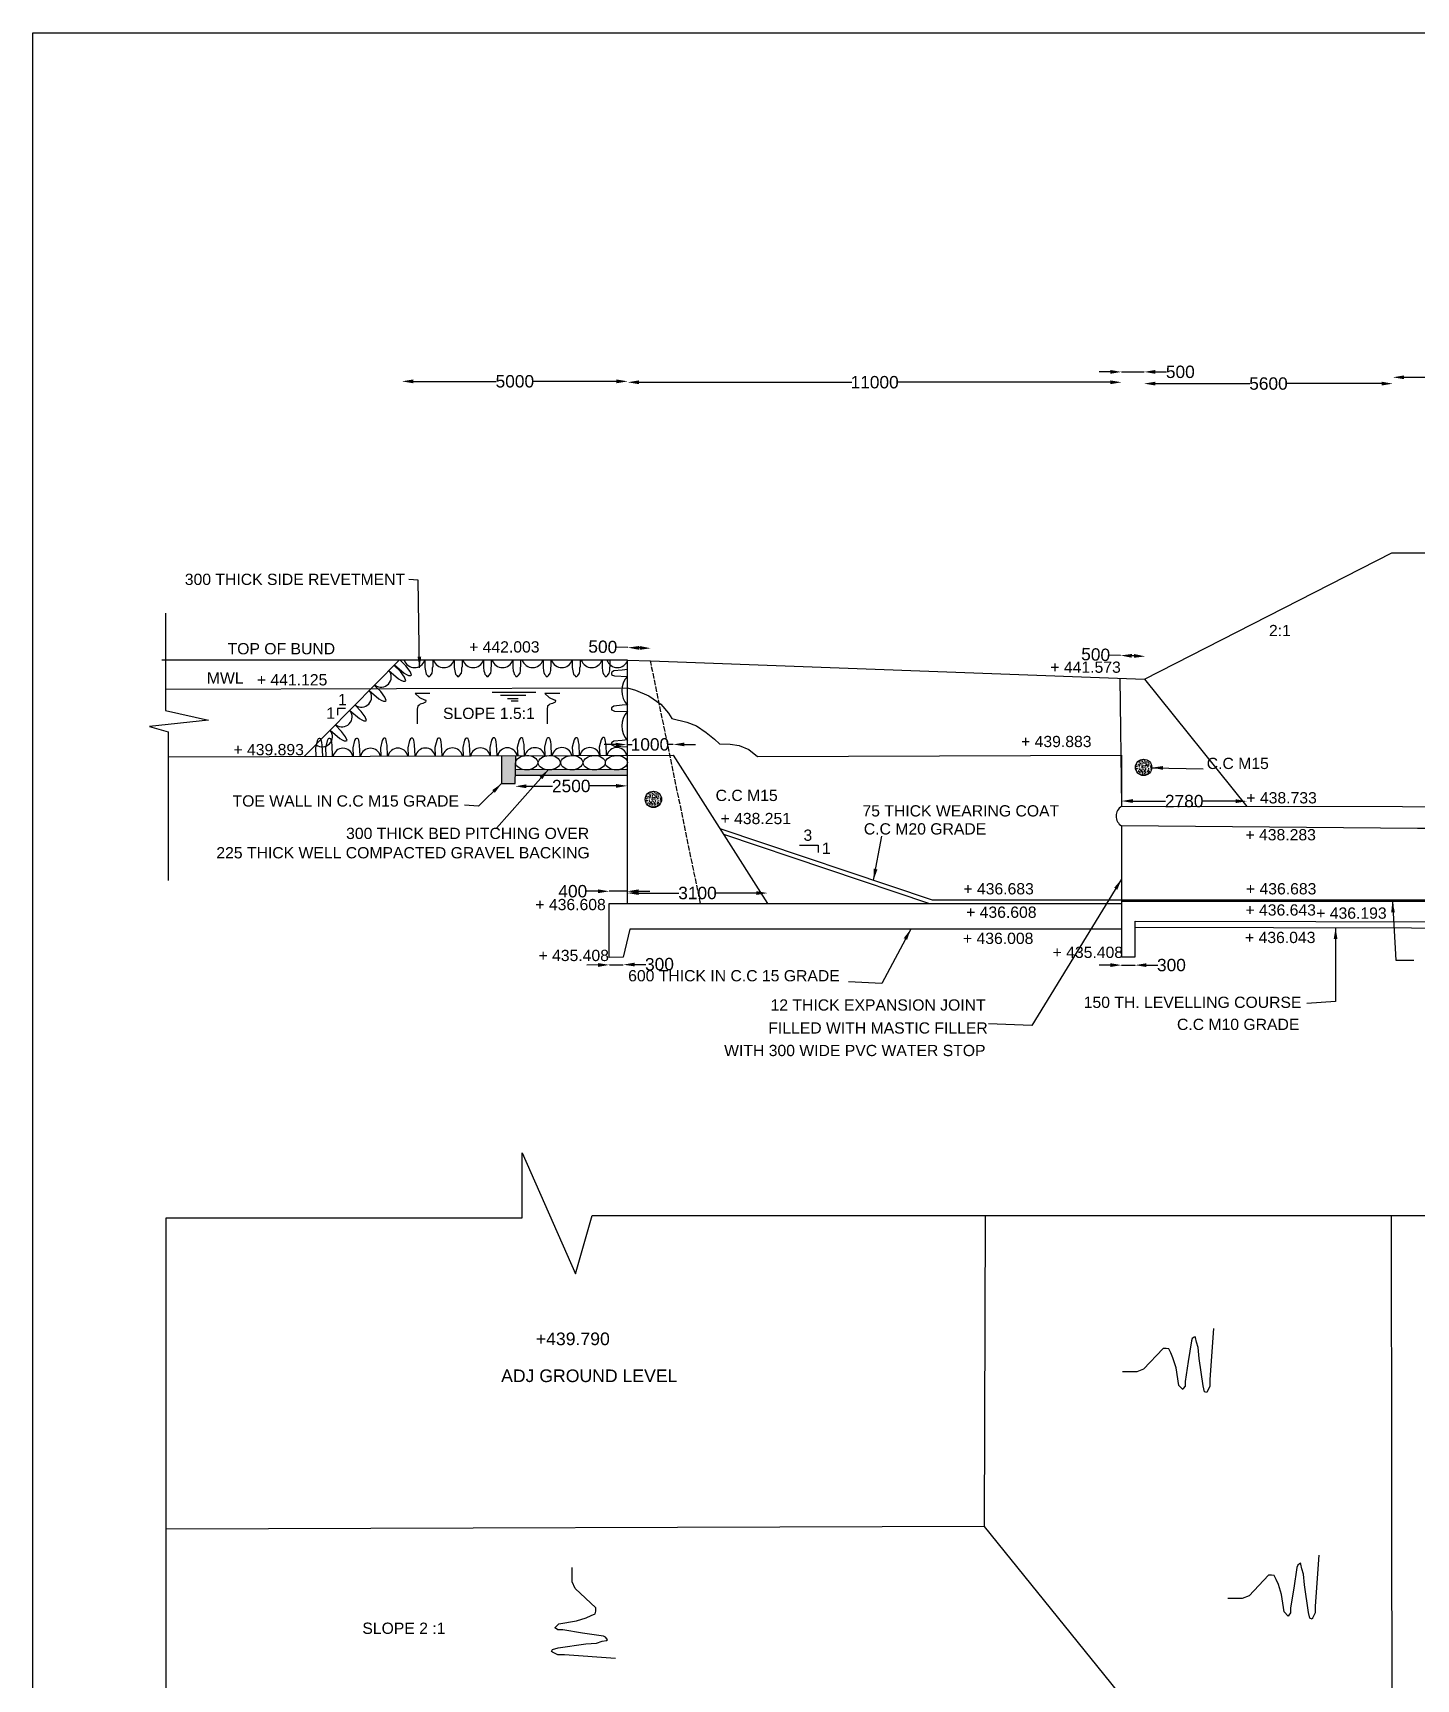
# Model space of a CAD drawing. Header units: millimetres. Extents: x 840 to 122466, y 1390 to 86476.
# Drawn here: x 840 to 31536, y 49930 to 86476 of the extents above; entities that cross this region are included whole.
import ezdxf

# ---------------------------------------------------------------- set-up
doc = ezdxf.new("R2010")
doc.units = ezdxf.units.MM
doc.linetypes.add('ACAD_ISO02W100', pattern=[15, 12, -3])
for name, color, linetype in [('DIM', 7, 'Continuous'), ('DWG', 7, 'Continuous'), ('TXT', 7, 'Continuous')]:
    doc.layers.add(name, color=color, linetype=linetype)
doc.styles.get("Standard").update_dxf_attribs({"font": 'ARIAL.TTF'})
doc.dimstyles.new('ISO-25', dxfattribs={"dimtxt": 275, "dimasz": 250, "dimexe": 1.25, "dimexo": 0.625, "dimtad": 0, "dimdec": 0, "dimtxsty": 'Standard', "dimcen": 2.5, "dimse1": 1, "dimse2": 1, "dimadec": 0, "dimazin": 0, "dimtfac": 1, "dimtdec": 0, "dimtmove": 0, "dimatfit": 3, "dimfxl": 0, "dimarcsym": 0})

# ---------------------------------------------------------------- blocks, each defined once
blk = doc.blocks.new('*D1')
at = {"layer": 'Defpoints', "color": 0, "transparency": 16777216}
for p in [(14040, 72830), (14032, 72547), (14545, 72532)]:
    blk.add_point(p, dxfattribs=at)
at = {"layer": 'DIM', "color": 0, "lineweight": -2, "transparency": 16777216}
for p, q in [((14040, 72830), (13790, 72837)), ((14304, 72822), (14290, 72822))]:
    blk.add_line(p, q, dxfattribs=at)
at = {"layer": 'DIM', "color": 0, "transparency": 16777216}
for points in [[(14291, 72864), (14289, 72781), (14040, 72830)], [(14305, 72864), (14302, 72780), (14554, 72815)]]:
    blk.add_solid(points, dxfattribs=at)
at = {"layer": 'DIM', "color": 0, "transparency": 16777216, "insert": (13487, 72846), "char_height": 275, "attachment_point": 5, "rotation": 358.3014}
blk.add_mtext('500', dxfattribs=at)
blk = doc.blocks.new('*D2')
at = {"layer": 'Defpoints', "color": 0, "transparency": 16777216}
for p in [(15047, 70680), (14020, 70437), (15048, 70440)]:
    blk.add_point(p, dxfattribs=at)
at = {"layer": 'DIM', "color": 0, "lineweight": -2, "transparency": 16777216}
for p, q in [((13769, 70676), (13519, 70675)), ((14019, 70677), (14136, 70677)), ((15047, 70680), (14931, 70679)), ((15297, 70680), (15547, 70681))]:
    blk.add_line(p, q, dxfattribs=at)
at = {"layer": 'DIM', "color": 0, "transparency": 16777216}
for points in [[(13769, 70718), (13769, 70634), (14019, 70677)], [(15297, 70722), (15298, 70639), (15047, 70680)]]:
    blk.add_solid(points, dxfattribs=at)
at = {"layer": 'DIM', "color": 0, "transparency": 16777216, "insert": (14533, 70678), "char_height": 275, "attachment_point": 5, "rotation": 0.1702}
blk.add_mtext('1000', dxfattribs=at)
blk = doc.blocks.new('*D3')
at = {"layer": 'Defpoints', "color": 0, "transparency": 16777216}
for p in [(13631, 67420), (13631, 67147), (14032, 67147)]:
    blk.add_point(p, dxfattribs=at)
at = {"layer": 'DIM', "color": 0, "lineweight": -2, "transparency": 16777216}
for p, q in [((13381, 67420), (13131, 67420)), ((14032, 67420), (13631, 67420)), ((14282, 67420), (14532, 67420))]:
    blk.add_line(p, q, dxfattribs=at)
at = {"layer": 'DIM', "color": 0, "transparency": 16777216}
for points in [[(13381, 67462), (13381, 67378), (13631, 67420)], [(14282, 67462), (14282, 67378), (14032, 67420)]]:
    blk.add_solid(points, dxfattribs=at)
at = {"layer": 'DIM', "color": 0, "transparency": 16777216, "insert": (12821, 67420), "char_height": 275, "attachment_point": 5}
blk.add_mtext('400', dxfattribs=at)
blk = doc.blocks.new('*D4')
at = {"layer": 'Defpoints', "color": 0, "transparency": 16777216}
for p in [(17145, 67380), (14032, 67147), (17145, 67147)]:
    blk.add_point(p, dxfattribs=at)
at = {"layer": 'DIM', "color": 0, "lineweight": -2, "transparency": 16777216}
for p, q in [((14282, 67380), (15178, 67380)), ((16895, 67380), (15999, 67380))]:
    blk.add_line(p, q, dxfattribs=at)
at = {"layer": 'DIM', "color": 0, "transparency": 16777216}
for points in [[(14282, 67422), (14282, 67338), (14032, 67380)], [(16895, 67422), (16895, 67338), (17145, 67380)]]:
    blk.add_solid(points, dxfattribs=at)
at = {"layer": 'DIM', "color": 0, "transparency": 16777216, "insert": (15588, 67380), "char_height": 275, "attachment_point": 5}
blk.add_mtext('3100', dxfattribs=at)
blk = doc.blocks.new('*D5')
at = {"layer": 'Defpoints', "color": 0, "transparency": 16777216}
for p in [(13631, 65949), (13939, 65953), (13941, 65790)]:
    blk.add_point(p, dxfattribs=at)
at = {"layer": 'DIM', "color": 0, "lineweight": -2, "transparency": 16777216}
for p, q in [((13383, 65783), (13133, 65780)), ((13633, 65786), (13941, 65790)), ((14191, 65793), (14441, 65796))]:
    blk.add_line(p, q, dxfattribs=at)
at = {"layer": 'DIM', "color": 0, "transparency": 16777216}
for points in [[(13382, 65825), (13383, 65741), (13633, 65786)], [(14191, 65835), (14192, 65752), (13941, 65790)]]:
    blk.add_solid(points, dxfattribs=at)
at = {"layer": 'DIM', "color": 0, "transparency": 16777216, "insert": (14745, 65800), "char_height": 275, "attachment_point": 5, "rotation": 0.7293}
blk.add_mtext('300', dxfattribs=at)
blk = doc.blocks.new('*D6')
at = {"layer": 'Defpoints', "color": 0, "transparency": 16777216}
for p in [(24978, 72655), (24960, 72151), (25509, 72131)]:
    blk.add_point(p, dxfattribs=at)
at = {"layer": 'DIM', "color": 0, "lineweight": -2, "transparency": 16777216}
for p, q in [((24978, 72655), (24729, 72664)), ((25278, 72644), (25228, 72646))]:
    blk.add_line(p, q, dxfattribs=at)
at = {"layer": 'DIM', "color": 0, "transparency": 16777216}
for points in [[(25230, 72688), (25227, 72604), (24978, 72655)], [(25279, 72686), (25276, 72603), (25527, 72635)]]:
    blk.add_solid(points, dxfattribs=at)
at = {"layer": 'DIM', "color": 0, "transparency": 16777216, "insert": (24425, 72675), "char_height": 275, "attachment_point": 5, "rotation": 357.9029}
blk.add_mtext('500', dxfattribs=at)
blk = doc.blocks.new('*D7')
at = {"layer": 'Defpoints', "color": 0, "transparency": 16777216}
for p in [(25000, 69308), (27780, 69420), (27780, 69305)]:
    blk.add_point(p, dxfattribs=at)
at = {"layer": 'DIM', "color": 0, "lineweight": -2, "transparency": 16777216}
for p, q in [((25250, 69423), (25977, 69422)), ((27530, 69420), (26803, 69421))]:
    blk.add_line(p, q, dxfattribs=at)
at = {"layer": 'DIM', "color": 0, "transparency": 16777216}
for points in [[(25251, 69465), (25250, 69381), (25000, 69423)], [(27530, 69462), (27530, 69378), (27780, 69420)]]:
    blk.add_solid(points, dxfattribs=at)
at = {"layer": 'DIM', "color": 0, "transparency": 16777216, "insert": (26390, 69421), "char_height": 275, "attachment_point": 5, "rotation": 359.9271}
blk.add_mtext('2780', dxfattribs=at)
blk = doc.blocks.new('*D8')
at = {"layer": 'Defpoints', "color": 0, "transparency": 16777216}
for p in [(25001, 65965), (25303, 65965), (25303, 65780)]:
    blk.add_point(p, dxfattribs=at)
at = {"layer": 'DIM', "color": 0, "lineweight": -2, "transparency": 16777216}
for p, q in [((24751, 65780), (24501, 65780)), ((25001, 65780), (25303, 65780)), ((25553, 65780), (25803, 65780))]:
    blk.add_line(p, q, dxfattribs=at)
at = {"layer": 'DIM', "color": 0, "transparency": 16777216}
for points in [[(24751, 65822), (24751, 65738), (25001, 65780)], [(25553, 65822), (25553, 65738), (25303, 65780)]]:
    blk.add_solid(points, dxfattribs=at)
at = {"layer": 'DIM', "color": 0, "transparency": 16777216, "insert": (26107, 65780), "char_height": 275, "attachment_point": 5}
blk.add_mtext('300', dxfattribs=at)
blk = doc.blocks.new('*D14')
at = {"layer": 'Defpoints', "color": 0, "transparency": 16777216}
for p in [(9030, 78650), (14040, 78740), (14040, 78650)]:
    blk.add_point(p, dxfattribs=at)
at = {"layer": 'DIM', "color": 0, "lineweight": -2, "transparency": 16777216}
for p, q in [((9280, 78740), (11124, 78740)), ((13790, 78740), (11946, 78740))]:
    blk.add_line(p, q, dxfattribs=at)
at = {"layer": 'DIM', "color": 0, "transparency": 16777216}
for points in [[(9280, 78782), (9280, 78698), (9030, 78740)], [(13790, 78782), (13790, 78698), (14040, 78740)]]:
    blk.add_solid(points, dxfattribs=at)
at = {"layer": 'DIM', "color": 0, "transparency": 16777216, "insert": (11535, 78740), "char_height": 275, "attachment_point": 5}
blk.add_mtext('5000', dxfattribs=at)
blk = doc.blocks.new('*D15')
at = {"layer": 'Defpoints', "color": 0, "transparency": 16777216}
for p in [(14040, 78740), (25000, 78740), (25000, 78720)]:
    blk.add_point(p, dxfattribs=at)
at = {"layer": 'DIM', "color": 0, "lineweight": -2, "transparency": 16777216}
for p, q in [((14290, 78720), (19015, 78720)), ((24750, 78720), (20025, 78720))]:
    blk.add_line(p, q, dxfattribs=at)
at = {"layer": 'DIM', "color": 0, "transparency": 16777216}
for points in [[(14290, 78762), (14290, 78678), (14040, 78720)], [(24750, 78762), (24750, 78678), (25000, 78720)]]:
    blk.add_solid(points, dxfattribs=at)
at = {"layer": 'DIM', "color": 0, "transparency": 16777216, "insert": (19520, 78720), "char_height": 275, "attachment_point": 5}
blk.add_mtext('11000', dxfattribs=at)
blk = doc.blocks.new('*D16')
at = {"layer": 'Defpoints', "color": 0, "transparency": 16777216}
for p in [(25500, 78950), (25000, 78720), (25500, 78720)]:
    blk.add_point(p, dxfattribs=at)
at = {"layer": 'DIM', "color": 0, "lineweight": -2, "transparency": 16777216}
for p, q in [((24750, 78950), (24500, 78950)), ((25000, 78950), (25500, 78950)), ((25750, 78950), (26000, 78950))]:
    blk.add_line(p, q, dxfattribs=at)
at = {"layer": 'DIM', "color": 0, "transparency": 16777216}
for points in [[(24750, 78992), (24750, 78908), (25000, 78950)], [(25750, 78992), (25750, 78908), (25500, 78950)]]:
    blk.add_solid(points, dxfattribs=at)
at = {"layer": 'DIM', "color": 0, "transparency": 16777216, "insert": (26304, 78950), "char_height": 275, "attachment_point": 5}
blk.add_mtext('500', dxfattribs=at)
blk = doc.blocks.new('*D17')
at = {"layer": 'Defpoints', "color": 0, "transparency": 16777216}
for p in [(25500, 78720), (31020, 78720), (31020, 78690)]:
    blk.add_point(p, dxfattribs=at)
at = {"layer": 'DIM', "color": 0, "lineweight": -2, "transparency": 16777216}
for p, q in [((25750, 78690), (27849, 78690)), ((30770, 78690), (28671, 78690))]:
    blk.add_line(p, q, dxfattribs=at)
at = {"layer": 'DIM', "color": 0, "transparency": 16777216}
for points in [[(25750, 78732), (25750, 78648), (25500, 78690)], [(30770, 78732), (30770, 78648), (31020, 78690)]]:
    blk.add_solid(points, dxfattribs=at)
at = {"layer": 'DIM', "color": 0, "transparency": 16777216, "insert": (28260, 78690), "char_height": 275, "attachment_point": 5}
blk.add_mtext('5600', dxfattribs=at)
blk = doc.blocks.new('*D18')
at = {"layer": 'Defpoints', "color": 0, "transparency": 16777216}
for p in [(31020, 78690), (39880, 78830), (39880, 78690)]:
    blk.add_point(p, dxfattribs=at)
at = {"layer": 'DIM', "color": 0, "lineweight": -2, "transparency": 16777216}
for p, q in [((31270, 78830), (35038, 78830)), ((39630, 78830), (35862, 78830))]:
    blk.add_line(p, q, dxfattribs=at)
at = {"layer": 'DIM', "color": 0, "transparency": 16777216}
for points in [[(31270, 78872), (31270, 78788), (31020, 78830)], [(39630, 78872), (39630, 78788), (39880, 78830)]]:
    blk.add_solid(points, dxfattribs=at)
at = {"layer": 'DIM', "color": 0, "transparency": 16777216, "insert": (35450, 78830), "char_height": 275, "attachment_point": 5}
blk.add_mtext('8925', dxfattribs=at)
blk = doc.blocks.new('*D32')
at = {"layer": 'Defpoints', "color": 0, "transparency": 16777216}
for p in [(11540, 69810), (14032, 69820), (14032, 69760)]:
    blk.add_point(p, dxfattribs=at)
at = {"layer": 'DIM', "color": 0, "lineweight": -2, "transparency": 16777216}
for p, q in [((11790, 69751), (12373, 69753)), ((13782, 69759), (13199, 69757))]:
    blk.add_line(p, q, dxfattribs=at)
at = {"layer": 'DIM', "color": 0, "transparency": 16777216}
for points in [[(11790, 69793), (11790, 69709), (11540, 69750)], [(13782, 69801), (13782, 69717), (14032, 69760)]]:
    blk.add_solid(points, dxfattribs=at)
at = {"layer": 'DIM', "color": 0, "transparency": 16777216, "insert": (12786, 69755), "char_height": 275, "attachment_point": 5, "rotation": 0.2299}
blk.add_mtext('2500', dxfattribs=at)

msp = doc.modelspace()

# ---------------------------------------------------------------- hatches: boundary and pattern name
at = {"layer": 'DWG'}
h = msp.add_hatch(dxfattribs=at)
h.set_pattern_fill('AR-CONC', color=256, scale=0.2)
h.paths.add_polyline_path([(11560, 70430.1), (11239.9, 70429.1), (11239.9, 69810), (11540, 69810)])
h.paths.add_polyline_path([(14031.8, 70130), (11550, 70120.3), (11545.8, 69990.5), (14031.8, 69990)])
h = msp.add_hatch(dxfattribs=at)
h.set_pattern_fill('AR-CONC', color=256, scale=0.5)
h.set_pattern_definition([(50, (10878.506, 710), (91.092334, -7.96954), [9.525, -104.775]), (355, (10878.51, 710), (-17.62171, 95.52842), [7.62, -83.82029]), (100.45144, (10886.1, 709.34), (73.47062, 87.55888), [8.095, -89.04512]), (46.1842, (10878.51, 735.4), (135.53952, -21.02116), [14.2875, -157.1625]), (96.63556, (10889.8, 733.65), (118.70207, 123.71306), [12.1425, -133.5678]), (351.18415, (10878.5, 735.4), (118.70207, 123.71306), [11.42998, -125.72987]), (21, (10891.206, 729.05), (75.807196, -51.1326), [9.525, -104.775]), (326, (10891.21, 729.05), (30.90101, 92.09398), [7.62, -83.82]), (71.45144, (10897.52, 724.79), (106.70821, 40.96138), [8.095, -89.04497]), (37.5, (10878.506, 710), (1.544302, 42.27752), [0, -82.804, 0, -85.09, 0, -84.1375]), (7.5, (10878.506, 710), (33.40983, 50.090287), [0, -48.514, 0, -80.899, 0, -32.0675]), (327.5, (10850.185, 710), (67.795298, -2.864372), [0, -31.75, 0, -99.06, 0, -131.445]), (317.5, (10837.485, 710), (74.06459, 12.713246), [0, -41.275, 0, -65.786, 0, -93.345])])
h.paths.add_polyline_path([(25307.4, 70170, 1), (25669.6, 70170, 1)])
h = msp.add_hatch(dxfattribs=at)
h.set_pattern_fill('AR-CONC', color=256, scale=0.5)
h.paths.add_polyline_path([(14428.9, 69460, 1), (14791.1, 69460, 1)])

# ---------------------------------------------------------------- linework, layer by layer
msp.add_lwpolyline([(122464.4, 1390), (839.7, 1390), (839.7, 86475.6), (122464.4, 86475.6)], close=True)
for points in [[(14031.8, 72547.2), (14545.2, 72532), (25509, 72130.5), (31000.4, 74933.7), (39882.1, 74933.7), (48388.8, 69333.1), (58427.1, 69333.1), (66770.3, 74906.7), (71744.3, 74851.8), (77250.7, 72034.3)], [(3784.1, 73591), (3784.1, 71434.1), (4739.6, 71215.4), (3425.8, 71076.3), (3843.8, 70957), (3843.8, 67657.8)], [(14031.8, 67146.6), (14031.8, 72547.2), (3699.7, 72547.2)], [(6869.7, 70416.2), (8967.3, 72547.2)], [(8741.7, 72318), (8954.5, 72135.3), (9004.5, 72105.3), (9054.5, 72085.3), (9094.5, 72085.3), (9114.5, 72095.3), (9084.5, 72175.3), (8994.5, 72295.3), (8855.8, 72433.9)], [(8865.7, 72443.9), (9078.4, 72261.2), (9128.4, 72231.2), (9178.4, 72211.2), (9218.4, 72211.2), (9238.4, 72221.2), (9208.4, 72301.2), (9118.4, 72421.2), (8979.7, 72559.8)], [(9540, 72550), (9540, 72390), (9550, 72310), (9560, 72280), (9570, 72240), (9600, 72210), (9610, 72190), (9640, 72190), (9660, 72210), (9700, 72260), (9710, 72320), (9710, 72380), (9720, 72420), (9720, 72550)], [(10190, 72550), (10190, 72390), (10200, 72310), (10210, 72280), (10220, 72240), (10250, 72210), (10260, 72190), (10290, 72190), (10310, 72210), (10350, 72260), (10360, 72320), (10360, 72380), (10370, 72420), (10370, 72550)], [(10840, 72550), (10840, 72390), (10850, 72310), (10860, 72280), (10870, 72240), (10900, 72210), (10910, 72190), (10940, 72190), (10960, 72210), (11000, 72260), (11010, 72320), (11010, 72380), (11020, 72420), (11020, 72550)], [(11490, 72550), (11490, 72390), (11500, 72310), (11510, 72280), (11520, 72240), (11550, 72210), (11560, 72190), (11590, 72190), (11610, 72210), (11650, 72260), (11660, 72320), (11660, 72380), (11670, 72420), (11670, 72550)], [(12160, 72550), (12160, 72390), (12170, 72310), (12180, 72280), (12190, 72240), (12220, 72210), (12230, 72190), (12260, 72190), (12280, 72210), (12320, 72260), (12330, 72320), (12330, 72380), (12340, 72420), (12340, 72550)], [(12810, 72550), (12810, 72390), (12820, 72310), (12830, 72280), (12840, 72240), (12870, 72210), (12880, 72190), (12910, 72190), (12930, 72210), (12970, 72260), (12980, 72320), (12980, 72380), (12990, 72420), (12990, 72550)], [(13470, 72550), (13470, 72390), (13480, 72310), (13490, 72280), (13500, 72240), (13530, 72210), (13540, 72190), (13570, 72190), (13590, 72210), (13630, 72260), (13640, 72320), (13640, 72380), (13650, 72420), (13650, 72550)], [(14031.8, 72340), (13920, 72330), (13730, 72310), (13700, 72290), (13680, 72280), (13680, 72250), (13680, 72230), (13700, 72220), (13750, 72200), (14031.8, 72190)], [(24960, 72150.6), (25000.3, 69308.2)], [(25000.3, 69308.2), (56182.8, 69268.5), (77754.6, 69202.1), (77754.6, 72034.3), (77250.7, 72034.3), (74987.9, 69210.6)], [(25509, 72130.5), (27780, 69304.6)], [(3784.1, 71908.3), (14031.8, 71938.8), (14211.4, 71887.1), (14507.1, 71761.3), (14775.4, 71575.4), (14945.2, 71373), (15021.9, 71252.7), (15350.4, 71176.1), (15564, 71094.1), (15777.6, 70946.4), (15963.8, 70793.3), (16078.8, 70689.4), (16314.3, 70683.9), (16511.4, 70656.6), (16730.4, 70563.6), (16922.1, 70410.5), (25000.3, 70440.3), (25000.3, 69308.2)], [(8305.1, 71874.5), (8517.9, 71691.8), (8567.9, 71661.8), (8617.9, 71641.8), (8657.9, 71641.8), (8677.9, 71651.8), (8647.9, 71731.8), (8557.9, 71851.8), (8419.2, 71990.3)], [(9650, 71810), (9320, 71810), (9420, 71720), (9530, 71670), (9550, 71670), (9560, 71650), (9550, 71620), (9490, 71590), (9430, 71570), (9410, 71550), (9380, 71530), (9370, 71460), (9370, 71140)], [(11030, 71840), (12000, 71840)], [(11220, 71770), (11780, 71770)], [(11370, 71700), (11610, 71700)], [(11450, 71650), (11610, 71650)], [(12530, 71810), (12200, 71810), (12300, 71720), (12410, 71670), (12430, 71670), (12440, 71650), (12430, 71620), (12370, 71590), (12310, 71570), (12290, 71550), (12260, 71530), (12250, 71460), (12250, 71140)], [(7873.6, 71436), (8086.3, 71253.3), (8136.3, 71223.3), (8186.3, 71203.3), (8226.3, 71203.3), (8246.3, 71213.3), (8216.3, 71293.3), (8126.3, 71413.3), (7987.6, 71551.9)], [(14031.8, 71560), (13920, 71550), (13730, 71530), (13700, 71510), (13680, 71500), (13680, 71470), (13680, 71450), (13700, 71440), (13750, 71420), (14031.8, 71410)], [(7437.2, 70992.7), (7650, 70810), (7700, 70780), (7750, 70760), (7790, 70760), (7810, 70770), (7780, 70850), (7690, 70970), (7551.3, 71108.6)], [(7270, 70421.3), (7260, 70661.3), (7250, 70721.3), (7240, 70771.3), (7230, 70801.3), (7230, 70801.3), (7210, 70811.3), (7190, 70811.3), (7170, 70801.3), (7150, 70761.3), (7110, 70601.3), (7120, 70416.9)], [(7490, 70421.9), (7480, 70661.9), (7470, 70721.9), (7460, 70771.9), (7450, 70801.9), (7450, 70801.9), (7430, 70811.9), (7410, 70811.9), (7390, 70801.9), (7370, 70761.9), (7330, 70601.9), (7340, 70417.6)], [(8100, 70423.7), (8090, 70663.7), (8080, 70723.7), (8070, 70773.7), (8060, 70803.7), (8060, 70803.7), (8040, 70813.7), (8020, 70813.7), (8000, 70803.7), (7980, 70763.7), (7940, 70603.7), (7950.1, 70419.4)], [(8710, 70425.6), (8700, 70665.6), (8690, 70725.6), (8680, 70775.6), (8670, 70805.6), (8670, 70805.6), (8650, 70815.6), (8630, 70815.6), (8610, 70805.6), (8590, 70765.6), (8550, 70605.6), (8560, 70421.2)], [(9319.9, 70427.4), (9309.9, 70667.4), (9299.9, 70727.4), (9289.9, 70777.4), (9279.9, 70807.4), (9279.9, 70807.4), (9259.9, 70817.4), (9239.9, 70817.4), (9219.9, 70807.4), (9199.9, 70767.4), (9159.9, 70607.4), (9170, 70423)], [(9920, 70429.2), (9910, 70669.2), (9900, 70729.2), (9890, 70779.2), (9880, 70809.2), (9880, 70809.2), (9860, 70819.2), (9840, 70819.2), (9820, 70809.2), (9800, 70769.2), (9760, 70609.2), (9770.1, 70424.8)], [(10540, 70431), (10530, 70671), (10520, 70731), (10510, 70781), (10500, 70811), (10500, 70811), (10480, 70821), (10460, 70821), (10440, 70811), (10420, 70771), (10380, 70611), (10390, 70426.6)], [(11140, 70432.8), (11130, 70672.8), (11120, 70732.8), (11110, 70782.8), (11100, 70812.8), (11100, 70812.8), (11080, 70822.8), (11060, 70822.8), (11040, 70812.8), (11020, 70772.8), (10980, 70612.8), (10990, 70428.4)], [(11750, 70434.6), (11740, 70674.6), (11730, 70734.6), (11720, 70784.6), (11710, 70814.6), (11710, 70814.6), (11690, 70824.6), (11670, 70824.6), (11650, 70814.6), (11630, 70774.6), (11590, 70614.6), (11600, 70430.2)], [(12350.5, 70437.6), (12340.5, 70677.6), (12330.5, 70737.6), (12320.5, 70787.6), (12310.5, 70817.6), (12310.5, 70817.6), (12290.5, 70827.6), (12270.5, 70827.6), (12250.5, 70817.6), (12230.5, 70777.6), (12190.5, 70617.6), (12200.6, 70433.3)], [(12970, 70438.2), (12960, 70678.2), (12950, 70738.2), (12940, 70788.2), (12930, 70818.2), (12930, 70818.2), (12910, 70828.2), (12890, 70828.2), (12870, 70818.2), (12850, 70778.2), (12810, 70618.2), (12820, 70433.8)], [(13570, 70440), (13560, 70680), (13550, 70740), (13540, 70790), (13530, 70820), (13530, 70820), (13510, 70830), (13490, 70830), (13470, 70820), (13450, 70780), (13410, 70620), (13420, 70435.6)], [(14031.8, 70780), (13920, 70770), (13730, 70750), (13700, 70730), (13680, 70720), (13680, 70690), (13680, 70670), (13700, 70660), (13750, 70640), (14031.8, 70630)], [(3843.8, 70407.2), (15048.1, 70440.5), (17144.7, 67146.6)], [(11239.9, 70429.1), (11239.9, 69810), (11540, 69810), (11560, 70430.1)], [(14031.8, 69990), (11545.8, 69990.5)], [(11550, 70120.3), (14031.8, 70130)], [(13630.6, 65949.4), (13630.6, 67146.6), (25001.1, 67146.6), (25001.1, 65964.6), (25303.3, 65964.6), (25303.3, 66754.3), (77444.3, 66658.1), (77444.3, 65878.5), (77731.4, 65878.5), (77731.4, 68734.3)], [(16084.2, 68812.7), (20800, 67230), (42880, 67230), (78870, 67150), (87600, 67070), (95050, 67070), (99850, 67010)], [(77731.4, 68734.3), (44342.5, 68810.3), (31564.6, 68810.3), (25001.1, 68870.9), (25001.1, 67146.6)], [(16162.9, 68689.1), (20740, 67146.6)], [(25001.1, 67200), (40460, 67200), (46240, 67180), (58040, 67170), (72360, 67130), (77731.4, 67110)], [(25001.1, 66579.9), (14083.3, 66579.9), (13939, 65953.4), (13630.6, 65949.4)], [(25303.3, 66620), (77444.3, 66500)], [(3800, 44010), (3800, 60170), (11700, 60170), (11700, 61610), (12880, 58930), (13250, 60220), (22690, 60220), (32630, 60220), (35960, 60220), (36300, 61630), (36650, 59420), (37040, 60240), (52510, 60240), (52510, 61540), (53650, 58640), (53650, 60200), (68560, 60200), (68560, 61290), (69540, 59090), (69830, 60150), (84220, 60030)], [(21960, 53320), (21980, 60220)], [(31020, 36827.5), (30990, 60220)], [(27040, 57710), (26960, 56580), (26960, 56430), (26900, 56310), (26890, 56290), (26840, 56310), (26810, 56440), (26720, 57050), (26700, 57290), (26660, 57410), (26640, 57510), (26630, 57530), (26610, 57520), (26570, 57490), (26550, 57440), (26480, 56980), (26410, 56540), (26410, 56430), (26370, 56380), (26360, 56360), (26270, 56450), (26210, 56840), (26140, 57060), (26090, 57170), (26050, 57260), (25990, 57270), (25920, 57270), (25490, 56810), (25340, 56750), (25020, 56750)], [(25510, 48920), (21960, 53320), (3800, 53260)], [(29380, 52680), (29300, 51550), (29300, 51400), (29240, 51280), (29230, 51260), (29180, 51280), (29150, 51410), (29060, 52020), (29040, 52260), (29000, 52380), (28980, 52480), (28970, 52500), (28950, 52490), (28910, 52460), (28890, 52410), (28820, 51950), (28750, 51510), (28750, 51400), (28710, 51350), (28700, 51330), (28610, 51420), (28550, 51810), (28480, 52030), (28430, 52140), (28390, 52230), (28330, 52240), (28260, 52240), (27830, 51780), (27680, 51720), (27360, 51720)], [(13770, 50390), (12640, 50470), (12490, 50470), (12370, 50530), (12350, 50540), (12370, 50590), (12500, 50620), (13110, 50710), (13350, 50730), (13470, 50770), (13570, 50790), (13590, 50800), (13580, 50820), (13550, 50860), (13500, 50880), (13040, 50950), (12600, 51020), (12490, 51020), (12440, 51060), (12420, 51070), (12510, 51160), (12900, 51220), (13120, 51290), (13230, 51340), (13320, 51380), (13330, 51440), (13330, 51510), (12870, 51940), (12810, 52090), (12810, 52410)]]:
    msp.add_lwpolyline(points, dxfattribs=at)
at = {"layer": 'DWG', "linetype": 'ACAD_ISO02W100', "ltscale": 10}
msp.add_lwpolyline([(15656.3, 67146.6), (14545.2, 72532)], dxfattribs=at)
at = {"layer": 'DWG'}
for centre in [(25488.5, 70170), (14610, 69460)]:
    msp.add_circle(centre, 181.1, dxfattribs=at)
for centre, radius, start, end in [((9310, 72631.8), 245, 200.1835, 339.8165), ((9960, 72631.8), 245, 200.1835, 339.8165), ((10610, 72631.8), 245, 200.1835, 339.8165), ((11260, 72631.8), 245, 200.1835, 339.8165), ((11930, 72631.8), 245, 200.1835, 339.8165), ((12580, 72631.8), 245, 200.1835, 339.8165), ((13240, 72631.8), 245, 200.1835, 339.8165), ((13810, 72631.8), 245, 200.1835, 339.8165), ((8567.1, 72175.9), 225.1, 233.04985, 39.14735), ((14389.5, 71870), 479.9, 138.18281, 221.81719), ((8130.5, 71732.3), 225.1, 233.04985, 39.14735), ((7699, 71293.9), 225.1, 233.04985, 39.14735), ((14389.5, 71090), 479.9, 138.18281, 221.81719), ((7262.6, 70850.6), 225.1, 233.04985, 39.14735), ((7720.2, 70368.2), 225.7, 13.09299, 167.2475), ((8330.2, 70370), 225.7, 13.09299, 167.2475), ((8940.2, 70371.8), 225.7, 13.09299, 167.2475), ((9550.1, 70373.7), 225.7, 13.09299, 167.2475), ((10150.2, 70375.4), 225.7, 13.09299, 167.2475), ((10770.2, 70377.3), 225.7, 13.09299, 167.2475), ((11370.1, 70379.1), 225.7, 13.09299, 167.2475), ((11980.2, 70380.9), 225.7, 13.09299, 167.2475), ((12580.7, 70383.9), 225.7, 13.09299, 167.2475), ((13200.2, 70384.5), 225.7, 13.09299, 167.2475), ((13800.2, 70386.3), 225.7, 13.09299, 167.2475), ((25138.3, 69089.8), 258.3, 122.28917, 237.90348)]:
    msp.add_arc(centre, radius, start, end, dxfattribs=at)
for centre in [(11798.3, 70274.3), (12298.3, 70274.3), (12798.3, 70274.3), (13298.3, 70274.3), (13788.3, 70274.3)]:
    msp.add_ellipse(centre, major_axis=(-243.5, -4.9), ratio=0.6541469, dxfattribs=at)
at = {"layer": 'TXT'}
for points in [[(7780, 71480), (7600, 71480), (7600, 71330)], [(17850, 68440), (18270, 68440), (18270, 68280)]]:
    msp.add_lwpolyline(points, dxfattribs=at)

# ---------------------------------------------------------------- texts
for s, height, p in [('300 THICK SIDE REVETMENT', 250, (4210, 74220)), ('2:1', 250, (28270.7, 73083.4)), ('TOP OF BUND', 250, (5160, 72680)), ('+ 442.003', 250, (10520, 72720)), ('+ 441.573', 250, (23420, 72270)), ('MWL', 250, (4700, 72030)), ('+ 441.125', 250, (5810, 71990)), ('1', 250, (7610, 71550)), ('1', 250, (7350, 71250)), ('SLOPE 1.5:1', 250, (9940, 71244.6)), ('+ 439.893', 250, (5290, 70440)), ('+ 439.883', 250, (22770, 70620)), ('C.C M15', 250, (26890.7, 70133.4)), ('TOE WALL IN C.C M15 GRADE', 250, (5270, 69300)), ('C.C M15', 250, (15990.7, 69423.4)), ('+ 438.733', 250, (27770, 69370)), ('+ 438.251', 250, (16100, 68910)), ('75 THICK WEARING COAT', 250, (19250, 69080)), ('300 THICK BED PITCHING OVER', 250, (7790, 68580)), ('3', 250, (17940, 68540)), ('C.C M20 GRADE', 250, (19280, 68680)), ('+ 438.283', 250, (27750, 68550)), ('225 THICK WELL COMPACTED GRAVEL BACKING', 250, (4910, 68150)), ('1', 250, (18350, 68250)), ('+ 436.608', 250, (11990, 67000)), ('+ 436.683', 250, (21490, 67350)), ('+ 436.683', 250, (27760, 67350)), ('+ 436.608', 250, (21550, 66830)), ('+ 436.643', 250, (27750, 66880)), ('+ 436.193', 250, (29320, 66810)), ('+ 436.043', 250, (27740, 66270)), ('+ 436.008', 250, (21480, 66250)), ('+ 435.408', 250, (23470, 65940)), ('+ 435.408', 250, (12060, 65870)), ('600 THICK IN C.C 15 GRADE', 250, (14050, 65420)), ('150 TH. LEVELLING COURSE', 250, (24160, 64830)), ('12 THICK EXPANSION JOINT', 250, (17210, 64770)), ('FILLED WITH MASTIC FILLER', 250, (17160, 64260)), ('C.C M10 GRADE', 250, (26230, 64340)), ('WITH 300 WIDE PVC WATER STOP', 250, (16180, 63760)), ('+439.790', 280, (12000.7, 57343.4)), ('ADJ GROUND LEVEL', 280, (11230.7, 56523.4)), ('SLOPE 2 :1', 250, (8150.7, 50933.4))]:
    msp.add_text(s, height=height, dxfattribs=at).set_placement(p)

# ---------------------------------------------------------------- dimensions: what is measured, and where the dimension line sits
at = {"layer": 'DIM'}
for p1, p2, distance, picture, middle in [((25000, 78720), (25500, 78720), 230, '*D16', (26304, 78950)), ((25000.3, 69308.2), (27780, 69304.6), 115, '*D7', (26390.3, 69421.4))]:
    dim = msp.add_aligned_dim(p1=p1, p2=p2, distance=distance, dimstyle='ISO-25', dxfattribs=at)
    dim.commit()
    dim.dimension.update_dxf_attribs({"geometry": picture, "text_midpoint": middle})
for p1, p2, distance, text, picture, middle in [((31020, 78690), (39880, 78690), 140, '8925', '*D18', (35450, 78830)), ((9030, 78650), (14040, 78650), 90, '5000', '*D14', (11535, 78740)), ((14040, 78740), (25000, 78740), -20, '11000', '*D15', (19520, 78720)), ((25500, 78720), (31020, 78720), -30, '5600', '*D17', (28260, 78690)), ((14545.2, 72532), (14031.8, 72547.2), -282.7, '500', '*D1', (13486.5, 72846.2)), ((25509, 72130.5), (24960, 72150.6), -504.9, '500', '*D6', (24424.9, 72675.5)), ((14020, 70437.4), (15048.1, 70440.5), 239.2, '1000', '*D2', (14533.4, 70678.1)), ((11540, 69810), (14031.8, 69820), -60, '2500', '*D32', (12786.2, 69755)), ((14031.8, 67146.6), (13630.6, 67146.6), -273.4, '400', '*D3', (12821.2, 67420)), ((14031.8, 67146.6), (17144.7, 67146.6), 233.4, '3100', '*D4', (15588.3, 67380)), ((13630.6, 65949.4), (13939, 65953.4), -163.4, '300', '*D5', (14744.9, 65800.3)), ((25001.1, 65964.6), (25303.3, 65964.6), -184.6, '300', '*D8', (26107.2, 65780))]:
    dim = msp.add_aligned_dim(p1=p1, p2=p2, distance=distance, text=text, dimstyle='ISO-25', dxfattribs=at)
    dim.commit()
    dim.dimension.update_dxf_attribs({"geometry": picture, "text_midpoint": middle})

# ---------------------------------------------------------------- leaders
at = {"layer": 'TXT'}
for points in [[(9420, 72380), (9390, 74330), (9180, 74340)], [(25669.5, 70163.1), (26810, 70140)], [(11239.9, 69810), (10730, 69310), (10420, 69330)], [(12280, 70123.2), (11130, 68820)], [(19495.9, 67667.7), (19680, 68640)], [(25001.1, 67690), (23010, 64440), (22050, 64480)], [(31010, 67200), (31090, 65890), (31490, 65890)], [(20320, 66579.9), (19680, 65370), (18940, 65410)], [(29750.1, 66609.8), (29750, 64970), (29110, 64930)]]:
    msp.add_leader(points, dimstyle='ISO-25', override={"dimgap": 0.625, "dimtad": 0}, dxfattribs=at)

doc.saveas('drawing.dxf')
